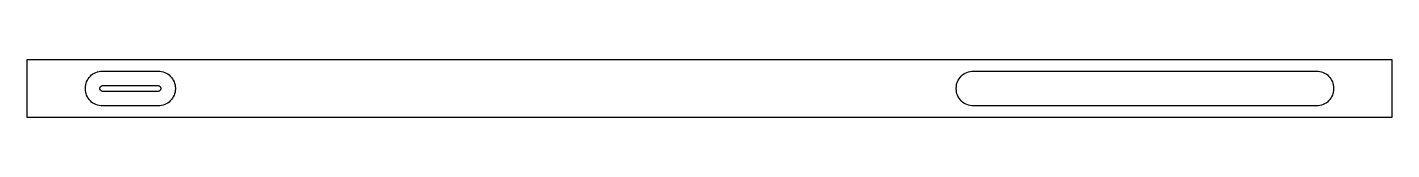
# Model space of a CAD drawing. Header units: millimetres. Extents: x -235 to 235, y -10 to 10.
import ezdxf

# ---------------------------------------------------------------- set-up
doc = ezdxf.new("R2010")
doc.units = ezdxf.units.MM
doc.layers.get('0').update_dxf_attribs({"linetype": 'CONTINUOUS'})

msp = doc.modelspace()

# ---------------------------------------------------------------- linework, layer by layer
msp.add_lwpolyline([(235, 10), (235, -10), (-235, -10), (-235, 10)], close=True)
for points in [[(-215, 0.1, -0.414214), (-209.1, 6), (-189.9, 6, -0.414214), (-184, 0.1), (-184, -0.1, -0.414214), (-189.9, -6), (-209.1, -6, -0.414214), (-215, -0.1)], [(-215, 0.1, -0.414214), (-209.1, 6), (-189.9, 6, -0.414214), (-184, 0.1), (-184, -0.1, -0.414214), (-189.9, -6), (-209.1, -6, -0.414214), (-215, -0.1)], [(215, -0.1, -0.414214), (209.1, -6), (90.9, -6, -0.414214), (85, -0.1), (85, 0.1, -0.414214), (90.9, 6), (209.1, 6, -0.414214), (215, 0.1)], [(-210, 0.1, -0.414214), (-209.1, 1), (-189.9, 1, -0.414214), (-189, 0.1), (-189, -0.1, -0.414214), (-189.9, -1), (-209.1, -1, -0.414214), (-210, -0.1)]]:
    msp.add_lwpolyline(points, format="xyb", close=True)

doc.saveas('drawing.dxf')
